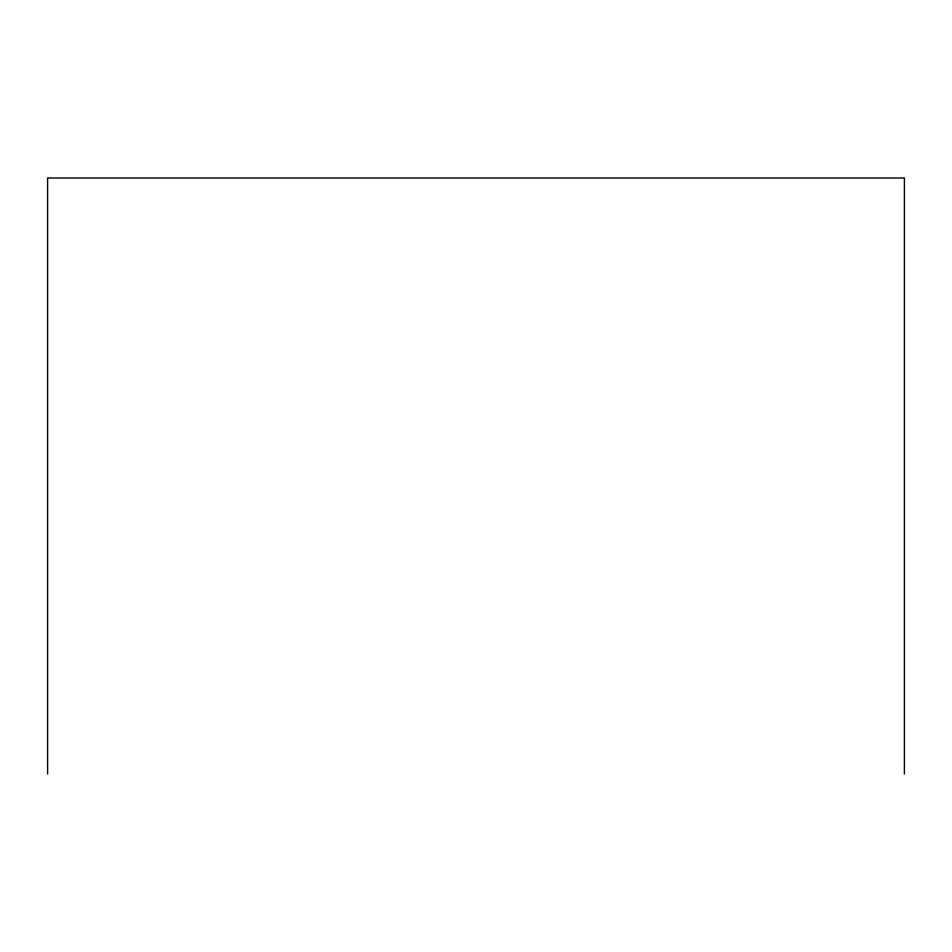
<?xml version="1.0" encoding="UTF-8"?>
<svg xmlns="http://www.w3.org/2000/svg" width="952" height="952" viewBox="0 0 952 952"><rect width="100%" height="100%" fill="white"/><g stroke="black" fill="none" stroke-linecap="round" stroke-linejoin="round"><path stroke-width="1.43" d="M904.4 773.988L904.4 178.012L47.6 178.012L47.6 773.988"/></g></svg>
